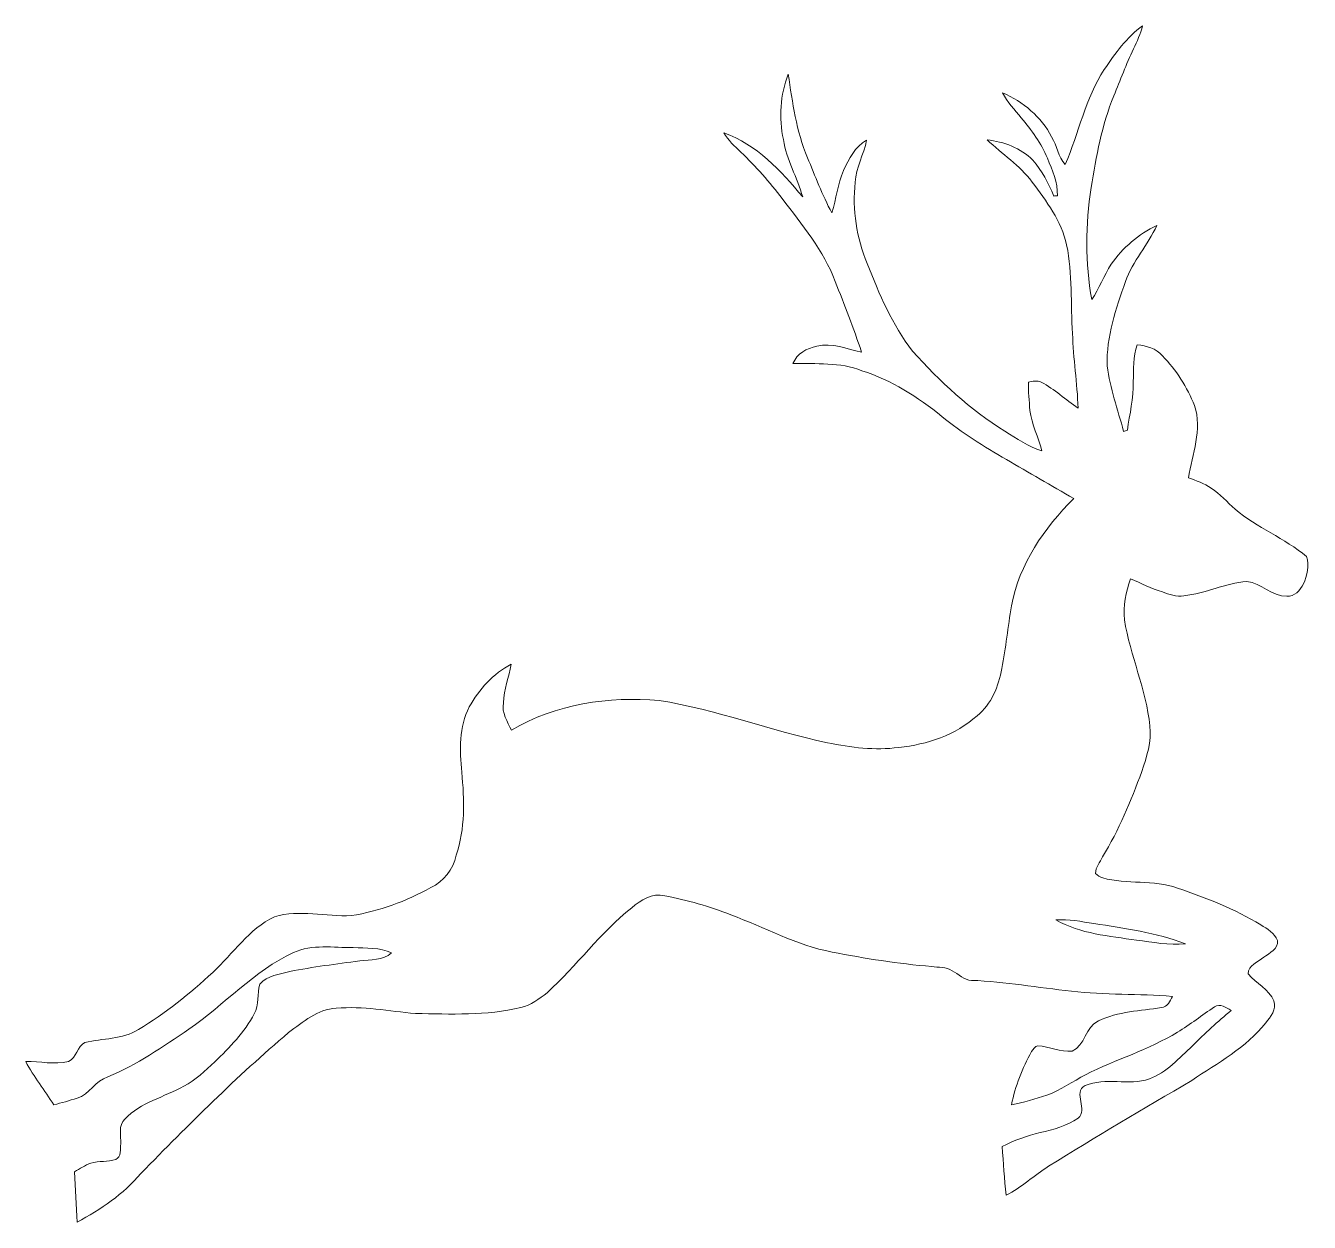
# Model space of a CAD drawing. Header units: centimetres. Extents: x -16 to 16, y -14.9 to 14.9.
import ezdxf

# ---------------------------------------------------------------- set-up
doc = ezdxf.new("R2010")
doc.units = ezdxf.units.CM
doc.header["$MEASUREMENT"] = 0
doc.layers.add('Layer 1', color=7, linetype='Continuous')

msp = doc.modelspace()

# ---------------------------------------------------------------- linework, layer by layer
at = {"layer": 'Layer 1', "color": 250, "lineweight": 9}
for points, knots in [([(10.91807, 13.83419), (11.1883, 14.23459), (11.48004, 14.6357), (11.87304, 14.92427), (11.87304, 14.92427), (11.83071, 14.7193), (11.72875, 14.53445), (11.64338, 14.34536), (11.64338, 14.34536), (11.46523, 13.96154), (11.31777, 13.56502), (11.15443, 13.17484), (11.15443, 13.17484), (10.85739, 12.44248), (10.71522, 11.66037), (10.58787, 10.8839), (10.58787, 10.8839), (10.44252, 9.96069), (10.44323, 9.01135), (10.60339, 8.09026), (10.60339, 8.09026), (10.79177, 8.36895), (10.91137, 8.68751), (11.08881, 8.97291), (11.08881, 8.97291), (11.38091, 9.38424), (11.77003, 9.73103), (12.23181, 9.94092), (12.23181, 9.94092), (12.00639, 9.45586), (11.62609, 9.05299), (11.44794, 8.54358), (11.44794, 8.54358), (11.20276, 7.86836), (10.96887, 7.16633), (10.98757, 6.4389), (10.98757, 6.4389), (11.06659, 5.88116), (11.25074, 5.34671), (11.40067, 4.80554), (11.40067, 4.80554), (11.4236, 4.81189), (11.46981, 4.82459), (11.4931, 4.83094), (11.4931, 4.83094), (11.55131, 5.23452), (11.64832, 5.63528), (11.64197, 6.04556), (11.64197, 6.04556), (11.66172, 6.35071), (11.6208, 6.67315), (11.74145, 6.96207), (11.74145, 6.96207), (11.97464, 6.94973), (12.205, 6.86788), (12.36693, 6.6922), (12.36693, 6.6922), (12.71477, 6.33801), (12.98288, 5.90586), (13.17197, 5.4476), (13.17197, 5.4476), (13.35753, 4.84788), (13.12011, 4.23722), (13.01674, 3.64702), (13.01674, 3.64702), (13.21007, 3.57259), (13.41186, 3.51014), (13.58154, 3.38632), (13.58154, 3.38632), (13.81296, 3.24944), (13.98194, 3.03672), (14.18197, 2.86174), (14.18197, 2.86174), (14.72948, 2.40066), (15.41846, 2.14278), (15.9635, 1.68029), (15.9635, 1.68029), (16.03335, 1.46227), (15.97937, 1.20862), (15.888, 0.99907), (15.888, 0.99907), (15.80298, 0.84738), (15.66716, 0.67275), (15.47243, 0.69215), (15.47243, 0.69215), (15.09602, 0.68545), (14.83743, 1.01918), (14.47336, 1.05834), (14.47336, 1.05834), (13.93397, 1.01671), (13.44149, 0.75954), (12.90456, 0.70521), (12.90456, 0.70521), (12.71794, 0.67345), (12.53802, 0.74049), (12.36587, 0.80011), (12.36587, 0.80011), (12.09352, 0.8883), (11.83564, 1.01389), (11.57282, 1.12537), (11.57282, 1.12537), (11.45958, 0.79834), (11.38303, 0.4512), (11.41972, 0.10336), (11.41972, 0.10336), (11.56401, -0.79446), (11.96547, -1.63372), (12.05472, -2.54212), (12.05472, -2.54212), (12.10234, -2.93335), (11.97534, -3.31506), (11.85081, -3.68054), (11.85081, -3.68054), (11.58517, -4.41502), (11.27967, -5.13857), (10.87503, -5.80814), (10.87503, -5.80814), (10.814, -5.94184), (10.69406, -6.06496), (10.70041, -6.22124), (10.70041, -6.22124), (10.74803, -6.2731), (10.81012, -6.31049), (10.87715, -6.33307), (10.87715, -6.33307), (11.4871, -6.49852), (12.14221, -6.37717), (12.74334, -6.58601), (12.74334, -6.58601), (13.4616, -6.82908), (14.17139, -7.11306), (14.82438, -7.50253), (14.82438, -7.50253), (14.98136, -7.6066), (15.16798, -7.71102), (15.24277, -7.89411), (15.24277, -7.89411), (15.26394, -8.09978), (15.03216, -8.2109), (14.8967, -8.31215), (14.8967, -8.31215), (14.76793, -8.42998), (14.49876, -8.51218), (14.51111, -8.72878), (14.51111, -8.72878), (14.69844, -8.96797), (15.03146, -9.10449), (15.14929, -9.40117), (15.14929, -9.40117), (15.22866, -9.61602), (15.06286, -9.79311), (14.9475, -9.9494), (14.9475, -9.9494), (14.45079, -10.56394), (13.75052, -10.95693), (13.09859, -11.38273), (13.09859, -11.38273), (11.90726, -12.09464), (10.70464, -12.78785), (9.52954, -13.52692), (9.52954, -13.52692), (9.16688, -13.75552), (8.85009, -14.0522), (8.46732, -14.24905), (8.46732, -14.24905), (8.42146, -13.84477), (8.40734, -13.43837), (8.36572, -13.03409), (8.36572, -13.03409), (8.67052, -12.88521), (8.98767, -12.76068), (9.31928, -12.68519), (9.31928, -12.68519), (9.65089, -12.61499), (9.98356, -12.51762), (10.26577, -12.32359), (10.26577, -12.32359), (10.53107, -12.1218), (10.11478, -11.68789), (10.44076, -11.51044), (10.44076, -11.51044), (10.94629, -11.30265), (11.52485, -11.51996), (12.04167, -11.34851), (12.04167, -11.34851), (12.47699, -11.18729), (12.78497, -10.82464), (13.12222, -10.52407), (13.12222, -10.52407), (13.42314, -10.20763), (13.75158, -9.92046), (14.08354, -9.63754), (14.08354, -9.63754), (13.96501, -9.56169), (13.80203, -9.46362), (13.66444, -9.5497), (13.66444, -9.5497), (13.35541, -9.75642), (13.06437, -9.99067), (12.74369, -10.18011), (12.74369, -10.18011), (12.02156, -10.62144), (11.20417, -10.86344), (10.45134, -11.24197), (10.45134, -11.24197), (10.12785, -11.40849), (9.83151, -11.63038), (9.4865, -11.75315), (9.4865, -11.75315), (9.19722, -11.85016), (8.9023, -11.9313), (8.60314, -11.99233), (8.60314, -11.99233), (8.69627, -11.52702), (8.86808, -11.07829), (9.10373, -10.66695), (9.10373, -10.66695), (9.14324, -10.60839), (9.18452, -10.53465), (9.26107, -10.52266), (9.26107, -10.52266), (9.54682, -10.53607), (9.82339, -10.6867), (10.11196, -10.65354), (10.11196, -10.65354), (10.44076, -10.52195), (10.44252, -10.04569), (10.7692, -9.90177), (10.7692, -9.90177), (11.25991, -9.66435), (11.8173, -9.65059), (12.34541, -9.56734), (12.34541, -9.56734), (12.49252, -9.55111), (12.56166, -9.40824), (12.61952, -9.29076), (12.61952, -9.29076), (11.78061, -9.21597), (10.935, -9.25584), (10.0968, -9.162), (10.0968, -9.162), (9.26742, -9.06675), (8.44298, -8.92105), (7.6076, -8.88895), (7.6076, -8.88895), (7.41252, -8.88436), (7.28164, -8.73478), (7.12324, -8.64728), (7.12324, -8.64728), (6.97366, -8.54322), (6.77963, -8.57462), (6.61101, -8.54358), (6.61101, -8.54358), (5.77563, -8.47408), (4.9466, -8.3432), (4.12392, -8.18374), (4.12392, -8.18374), (3.23528, -8.01088), (2.43729, -7.56779), (1.59733, -7.25206), (1.59733, -7.25206), (1.06322, -7.04851), (0.51254, -6.88164), (-0.04979, -6.78039), (-0.04979, -6.78039), (-0.36412, -6.69432), (-0.64281, -6.89081), (-0.87318, -7.07673), (-0.87318, -7.07673), (-1.66199, -7.69691), (-2.24196, -8.52946), (-2.98491, -9.19763), (-2.98491, -9.19763), (-3.18317, -9.34932), (-3.39061, -9.50806), (-3.63896, -9.56487), (-3.63896, -9.56487), (-4.49832, -9.77583), (-5.39368, -9.72644), (-6.27069, -9.71656), (-6.27069, -9.71656), (-6.92615, -9.65589), (-7.58443, -9.52395), (-8.24518, -9.58462), (-8.24518, -9.58462), (-8.70838, -9.60579), (-9.08197, -9.92435), (-9.4344, -10.19175), (-9.4344, -10.19175), (-10.73156, -11.28784), (-11.93242, -12.49116), (-13.11845, -13.70472), (-13.11845, -13.70472), (-13.55061, -14.224), (-14.12775, -14.59865), (-14.71301, -14.92427), (-14.71301, -14.92427), (-14.73629, -14.50411), (-14.75146, -14.0843), (-14.77757, -13.6645), (-14.77757, -13.6645), (-14.64281, -13.58936), (-14.51369, -13.50152), (-14.36799, -13.44789), (-14.36799, -13.44789), (-14.16762, -13.38334), (-13.94713, -13.42426), (-13.74816, -13.35547), (-13.74816, -13.35547), (-13.59823, -13.29549), (-13.63492, -13.08947), (-13.62293, -12.96776), (-13.62293, -12.96776), (-13.61552, -12.76068), (-13.69031, -12.51268), (-13.52309, -12.34758), (-13.52309, -12.34758), (-13.1241, -11.93271), (-12.53814, -11.80254), (-12.04919, -11.52737), (-12.04919, -11.52737), (-11.7585, -11.37321), (-11.51755, -11.14602), (-11.27731, -10.92483), (-11.27731, -10.92483), (-10.90654, -10.56217), (-10.53894, -10.18329), (-10.29059, -9.72327), (-10.29059, -9.72327), (-10.15759, -9.4989), (-10.23732, -9.22056), (-10.14876, -8.98349), (-10.14876, -8.98349), (-9.97062, -8.76653), (-9.65912, -8.74007), (-9.40759, -8.66564), (-9.40759, -8.66564), (-8.82903, -8.55628), (-8.24448, -8.47937), (-7.66063, -8.40529), (-7.66063, -8.40529), (-7.39181, -8.36331), (-7.08313, -8.39788), (-6.8637, -8.20597), (-6.8637, -8.20597), (-7.15686, -8.05639), (-7.5047, -8.09519), (-7.82185, -8.06662), (-7.82185, -8.06662), (-8.31574, -8.08144), (-8.84632, -7.97807), (-9.31057, -8.19539), (-9.31057, -8.19539), (-10.30257, -8.65223), (-11.03389, -9.49255), (-11.92113, -10.10532), (-11.92113, -10.10532), (-12.5713, -10.54171), (-13.21829, -10.99891), (-13.94854, -11.29454), (-13.94854, -11.29454), (-14.25581, -11.39367), (-14.40362, -11.73375), (-14.7116, -11.829), (-14.7116, -11.829), (-14.90492, -11.88791), (-15.0993, -11.94471), (-15.29509, -11.9941), (-15.29509, -11.9941), (-15.52334, -11.63144), (-15.78687, -11.29066), (-15.99536, -10.91636), (-15.99536, -10.91636), (-15.63835, -10.90437), (-15.27534, -11.00067), (-14.92362, -10.91072), (-14.92362, -10.91072), (-14.72783, -10.81652), (-14.7116, -10.53642), (-14.51545, -10.44046), (-14.51545, -10.44046), (-14.07342, -10.33428), (-13.58271, -10.36356), (-13.18301, -10.1145), (-13.18301, -10.1145), (-12.51132, -9.71374), (-11.89784, -9.2209), (-11.32529, -8.68927), (-11.32529, -8.68927), (-10.81764, -8.22254), (-10.4264, -7.60166), (-9.78681, -7.30074), (-9.78681, -7.30074), (-9.15993, -7.1173), (-8.50659, -7.30603), (-7.86947, -7.27393), (-7.86947, -7.27393), (-7.17521, -7.16527), (-6.50281, -6.91621), (-5.88898, -6.57649), (-5.88898, -6.57649), (-5.56936, -6.41985), (-5.32595, -6.11894), (-5.25116, -5.77004), (-5.25116, -5.77004), (-5.03067, -5.10294), (-5.04443, -4.38643), (-5.1164, -3.695), (-5.1164, -3.695), (-5.1612, -3.15172), (-5.19189, -2.56541), (-4.92554, -2.06975), (-4.92554, -2.06975), (-4.67965, -1.6309), (-4.33499, -1.23296), (-3.87956, -1.00436), (-3.87956, -1.00436), (-3.93812, -1.32574), (-4.06512, -1.63372), (-4.07676, -1.9632), (-4.07676, -1.9632), (-4.12015, -2.2158), (-3.97551, -2.43594), (-3.87039, -2.65078), (-3.87039, -2.65078), (-2.77184, -1.99002), (-1.44785, -1.80376), (-0.18632, -1.90677), (-0.18632, -1.90677), (1.24208, -2.13466), (2.59781, -2.66912), (4.01173, -2.96228), (4.01173, -2.96228), (4.59523, -3.08117), (5.19425, -3.16054), (5.78903, -3.07905), (5.78903, -3.07905), (6.49671, -3.00708), (7.20791, -2.77178), (7.74342, -2.28812), (7.74342, -2.28812), (8.10572, -2.00308), (8.27753, -1.5494), (8.36325, -1.1102), (8.36325, -1.1102), (8.45921, -0.59197), (8.51495, -0.06739), (8.59961, 0.45226), (8.59961, 0.45226), (8.79541, 1.49402), (9.41488, 2.39641), (10.15713, 3.13091), (10.15713, 3.13091), (9.59233, 3.44876), (9.03529, 3.77967), (8.47367, 4.10281), (8.47367, 4.10281), (7.91487, 4.42559), (7.36489, 4.76744), (6.86501, 5.17737), (6.86501, 5.17737), (6.26599, 5.66279), (5.60876, 6.08577), (4.86864, 6.31896), (4.86864, 6.31896), (4.32077, 6.53345), (3.72528, 6.48653), (3.1499, 6.49535), (3.1499, 6.49535), (3.24692, 6.74229), (3.49845, 6.87952), (3.74786, 6.9275), (3.74786, 6.9275), (4.12568, 7.03192), (4.49363, 6.84989), (4.85946, 6.78145), (4.85946, 6.78145), (4.6672, 7.3787), (4.43154, 7.96185), (4.20259, 8.54569), (4.20259, 8.54569), (3.91155, 9.32004), (3.37744, 9.96174), (2.88144, 10.6112), (2.88144, 10.6112), (2.56958, 11.02361), (2.22563, 11.41201), (1.85062, 11.76832), (1.85062, 11.76832), (1.69999, 11.92213), (1.52748, 12.06183), (1.42411, 12.25445), (1.42411, 12.25445), (2.23762, 11.95847), (2.86027, 11.31147), (3.39191, 10.65107), (3.39191, 10.65107), (3.25679, 11.1372), (2.99115, 11.58029), (2.91001, 12.08264), (2.91001, 12.08264), (2.79854, 12.62416), (2.83064, 13.19672), (3.03172, 13.71318), (3.03172, 13.71318), (3.1372, 13.00869), (3.23457, 12.29396), (3.51185, 11.63144), (3.51185, 11.63144), (3.70482, 11.17001), (3.88156, 10.6994), (4.11756, 10.25772), (4.11756, 10.25772), (4.23364, 10.6038), (4.25798, 10.97457), (4.41144, 11.30935), (4.41144, 11.30935), (4.54091, 11.59969), (4.70071, 11.9052), (4.98822, 12.06642), (4.98822, 12.06642), (4.91485, 11.71152), (4.7247, 11.38697), (4.70317, 11.02043), (4.70317, 11.02043), (4.62487, 10.33428), (4.73599, 9.63225), (5.00021, 8.99549), (5.00021, 8.99549), (5.30149, 8.23172), (5.62076, 7.45843), (6.1337, 6.80897), (6.1337, 6.80897), (6.8135, 6.04979), (7.57056, 5.34953), (8.43734, 4.80837), (8.43734, 4.80837), (8.73332, 4.62492), (9.02683, 4.42349), (9.36161, 4.3173), (9.36161, 4.3173), (9.27023, 4.65667), (9.1122, 4.9777), (9.06352, 5.32871), (9.06352, 5.32871), (9.03917, 5.56366), (9.02506, 5.79897), (9.02258, 6.03497), (9.02258, 6.03497), (9.12806, 6.05261), (9.24236, 6.0826), (9.34468, 6.03356), (9.34468, 6.03356), (9.67453, 5.85224), (9.95569, 5.59824), (10.26331, 5.38375), (10.26331, 5.38375), (10.24461, 6.00605), (10.14265, 6.622), (10.12432, 7.2443), (10.12432, 7.2443), (10.07352, 7.9809), (10.12961, 8.72949), (9.97861, 9.45621), (9.97861, 9.45621), (9.85267, 10.05311), (9.46992, 10.54559), (9.11537, 11.02466), (9.11537, 11.02466), (8.81057, 11.44588), (8.36149, 11.72034), (7.99566, 12.08017), (7.99566, 12.08017), (8.41158, 12.02514), (8.83245, 11.87486), (9.13407, 11.57253), (9.13407, 11.57253), (9.36267, 11.309), (9.52248, 10.99327), (9.65865, 10.67365), (9.65865, 10.67365), (9.68088, 10.67612), (9.72533, 10.68141), (9.7479, 10.68388), (9.7479, 10.68388), (9.75883, 11.01373), (9.61632, 11.31888), (9.49884, 11.61874), (9.49884, 11.61874), (9.34856, 11.99374), (9.09667, 12.31477), (8.8469, 12.62769), (8.8469, 12.62769), (8.6864, 12.83124), (8.48708, 13.00904), (8.38089, 13.24999), (8.38089, 13.24999), (8.89066, 13.02632), (9.34786, 12.65097), (9.60186, 12.14791), (9.60186, 12.14791), (9.74085, 11.9306), (9.76202, 11.64837), (9.94405, 11.45893), (9.94405, 11.45893), (10.27637, 12.24633), (10.44958, 13.10782), (10.91807, 13.83419), (10.91807, 13.83419), (10.91807, 13.83419), (10.91807, 13.83419), (10.91807, 13.83419)], [0, 0, 0, 0, 0.00649351, 0.00649351, 0.00649351, 0.00649351, 0.01298701, 0.01298701, 0.01298701, 0.01298701, 0.01948052, 0.01948052, 0.01948052, 0.01948052, 0.02597403, 0.02597403, 0.02597403, 0.02597403, 0.03246753, 0.03246753, 0.03246753, 0.03246753, 0.03896104, 0.03896104, 0.03896104, 0.03896104, 0.04545455, 0.04545455, 0.04545455, 0.04545455, 0.05194805, 0.05194805, 0.05194805, 0.05194805, 0.05844156, 0.05844156, 0.05844156, 0.05844156, 0.06493506, 0.06493506, 0.06493506, 0.06493506, 0.07142857, 0.07142857, 0.07142857, 0.07142857, 0.07792208, 0.07792208, 0.07792208, 0.07792208, 0.08441558, 0.08441558, 0.08441558, 0.08441558, 0.09090909, 0.09090909, 0.09090909, 0.09090909, 0.0974026, 0.0974026, 0.0974026, 0.0974026, 0.1038961, 0.1038961, 0.1038961, 0.1038961, 0.11038961, 0.11038961, 0.11038961, 0.11038961, 0.11688312, 0.11688312, 0.11688312, 0.11688312, 0.12337662, 0.12337662, 0.12337662, 0.12337662, 0.12987013, 0.12987013, 0.12987013, 0.12987013, 0.13636364, 0.13636364, 0.13636364, 0.13636364, 0.14285714, 0.14285714, 0.14285714, 0.14285714, 0.14935065, 0.14935065, 0.14935065, 0.14935065, 0.15584416, 0.15584416, 0.15584416, 0.15584416, 0.16233766, 0.16233766, 0.16233766, 0.16233766, 0.16883117, 0.16883117, 0.16883117, 0.16883117, 0.17532468, 0.17532468, 0.17532468, 0.17532468, 0.18181818, 0.18181818, 0.18181818, 0.18181818, 0.18831169, 0.18831169, 0.18831169, 0.18831169, 0.19480519, 0.19480519, 0.19480519, 0.19480519, 0.2012987, 0.2012987, 0.2012987, 0.2012987, 0.20779221, 0.20779221, 0.20779221, 0.20779221, 0.21428571, 0.21428571, 0.21428571, 0.21428571, 0.22077922, 0.22077922, 0.22077922, 0.22077922, 0.22727273, 0.22727273, 0.22727273, 0.22727273, 0.23376623, 0.23376623, 0.23376623, 0.23376623, 0.24025974, 0.24025974, 0.24025974, 0.24025974, 0.24675325, 0.24675325, 0.24675325, 0.24675325, 0.25324675, 0.25324675, 0.25324675, 0.25324675, 0.25974026, 0.25974026, 0.25974026, 0.25974026, 0.26623377, 0.26623377, 0.26623377, 0.26623377, 0.27272727, 0.27272727, 0.27272727, 0.27272727, 0.27922078, 0.27922078, 0.27922078, 0.27922078, 0.28571429, 0.28571429, 0.28571429, 0.28571429, 0.29220779, 0.29220779, 0.29220779, 0.29220779, 0.2987013, 0.2987013, 0.2987013, 0.2987013, 0.30519481, 0.30519481, 0.30519481, 0.30519481, 0.31168831, 0.31168831, 0.31168831, 0.31168831, 0.31818182, 0.31818182, 0.31818182, 0.31818182, 0.32467532, 0.32467532, 0.32467532, 0.32467532, 0.33116883, 0.33116883, 0.33116883, 0.33116883, 0.33766234, 0.33766234, 0.33766234, 0.33766234, 0.34415584, 0.34415584, 0.34415584, 0.34415584, 0.35064935, 0.35064935, 0.35064935, 0.35064935, 0.35714286, 0.35714286, 0.35714286, 0.35714286, 0.36363636, 0.36363636, 0.36363636, 0.36363636, 0.37012987, 0.37012987, 0.37012987, 0.37012987, 0.37662338, 0.37662338, 0.37662338, 0.37662338, 0.38311688, 0.38311688, 0.38311688, 0.38311688, 0.38961039, 0.38961039, 0.38961039, 0.38961039, 0.3961039, 0.3961039, 0.3961039, 0.3961039, 0.4025974, 0.4025974, 0.4025974, 0.4025974, 0.40909091, 0.40909091, 0.40909091, 0.40909091, 0.41558442, 0.41558442, 0.41558442, 0.41558442, 0.42207792, 0.42207792, 0.42207792, 0.42207792, 0.42857143, 0.42857143, 0.42857143, 0.42857143, 0.43506494, 0.43506494, 0.43506494, 0.43506494, 0.44155844, 0.44155844, 0.44155844, 0.44155844, 0.44805195, 0.44805195, 0.44805195, 0.44805195, 0.45454545, 0.45454545, 0.45454545, 0.45454545, 0.46103896, 0.46103896, 0.46103896, 0.46103896, 0.46753247, 0.46753247, 0.46753247, 0.46753247, 0.47402597, 0.47402597, 0.47402597, 0.47402597, 0.48051948, 0.48051948, 0.48051948, 0.48051948, 0.48701299, 0.48701299, 0.48701299, 0.48701299, 0.49350649, 0.49350649, 0.49350649, 0.49350649, 0.5, 0.5, 0.5, 0.5, 0.50649351, 0.50649351, 0.50649351, 0.50649351, 0.51298701, 0.51298701, 0.51298701, 0.51298701, 0.51948052, 0.51948052, 0.51948052, 0.51948052, 0.52597403, 0.52597403, 0.52597403, 0.52597403, 0.53246753, 0.53246753, 0.53246753, 0.53246753, 0.53896104, 0.53896104, 0.53896104, 0.53896104, 0.54545455, 0.54545455, 0.54545455, 0.54545455, 0.55194805, 0.55194805, 0.55194805, 0.55194805, 0.55844156, 0.55844156, 0.55844156, 0.55844156, 0.56493506, 0.56493506, 0.56493506, 0.56493506, 0.57142857, 0.57142857, 0.57142857, 0.57142857, 0.57792208, 0.57792208, 0.57792208, 0.57792208, 0.58441558, 0.58441558, 0.58441558, 0.58441558, 0.59090909, 0.59090909, 0.59090909, 0.59090909, 0.5974026, 0.5974026, 0.5974026, 0.5974026, 0.6038961, 0.6038961, 0.6038961, 0.6038961, 0.61038961, 0.61038961, 0.61038961, 0.61038961, 0.61688312, 0.61688312, 0.61688312, 0.61688312, 0.62337662, 0.62337662, 0.62337662, 0.62337662, 0.62987013, 0.62987013, 0.62987013, 0.62987013, 0.63636364, 0.63636364, 0.63636364, 0.63636364, 0.64285714, 0.64285714, 0.64285714, 0.64285714, 0.64935065, 0.64935065, 0.64935065, 0.64935065, 0.65584416, 0.65584416, 0.65584416, 0.65584416, 0.66233766, 0.66233766, 0.66233766, 0.66233766, 0.66883117, 0.66883117, 0.66883117, 0.66883117, 0.67532468, 0.67532468, 0.67532468, 0.67532468, 0.68181818, 0.68181818, 0.68181818, 0.68181818, 0.68831169, 0.68831169, 0.68831169, 0.68831169, 0.69480519, 0.69480519, 0.69480519, 0.69480519, 0.7012987, 0.7012987, 0.7012987, 0.7012987, 0.70779221, 0.70779221, 0.70779221, 0.70779221, 0.71428571, 0.71428571, 0.71428571, 0.71428571, 0.72077922, 0.72077922, 0.72077922, 0.72077922, 0.72727273, 0.72727273, 0.72727273, 0.72727273, 0.73376623, 0.73376623, 0.73376623, 0.73376623, 0.74025974, 0.74025974, 0.74025974, 0.74025974, 0.74675325, 0.74675325, 0.74675325, 0.74675325, 0.75324675, 0.75324675, 0.75324675, 0.75324675, 0.75974026, 0.75974026, 0.75974026, 0.75974026, 0.76623377, 0.76623377, 0.76623377, 0.76623377, 0.77272727, 0.77272727, 0.77272727, 0.77272727, 0.77922078, 0.77922078, 0.77922078, 0.77922078, 0.78571429, 0.78571429, 0.78571429, 0.78571429, 0.79220779, 0.79220779, 0.79220779, 0.79220779, 0.7987013, 0.7987013, 0.7987013, 0.7987013, 0.80519481, 0.80519481, 0.80519481, 0.80519481, 0.81168831, 0.81168831, 0.81168831, 0.81168831, 0.81818182, 0.81818182, 0.81818182, 0.81818182, 0.82467532, 0.82467532, 0.82467532, 0.82467532, 0.83116883, 0.83116883, 0.83116883, 0.83116883, 0.83766234, 0.83766234, 0.83766234, 0.83766234, 0.84415584, 0.84415584, 0.84415584, 0.84415584, 0.85064935, 0.85064935, 0.85064935, 0.85064935, 0.85714286, 0.85714286, 0.85714286, 0.85714286, 0.86363636, 0.86363636, 0.86363636, 0.86363636, 0.87012987, 0.87012987, 0.87012987, 0.87012987, 0.87662338, 0.87662338, 0.87662338, 0.87662338, 0.88311688, 0.88311688, 0.88311688, 0.88311688, 0.88961039, 0.88961039, 0.88961039, 0.88961039, 0.8961039, 0.8961039, 0.8961039, 0.8961039, 0.9025974, 0.9025974, 0.9025974, 0.9025974, 0.90909091, 0.90909091, 0.90909091, 0.90909091, 0.91558442, 0.91558442, 0.91558442, 0.91558442, 0.92207792, 0.92207792, 0.92207792, 0.92207792, 0.92857143, 0.92857143, 0.92857143, 0.92857143, 0.93506494, 0.93506494, 0.93506494, 0.93506494, 0.94155844, 0.94155844, 0.94155844, 0.94155844, 0.94805195, 0.94805195, 0.94805195, 0.94805195, 0.95454545, 0.95454545, 0.95454545, 0.95454545, 0.96103896, 0.96103896, 0.96103896, 0.96103896, 0.96753247, 0.96753247, 0.96753247, 0.96753247, 0.97402597, 0.97402597, 0.97402597, 0.97402597, 0.98051948, 0.98051948, 0.98051948, 0.98051948, 0.98701299, 0.98701299, 0.98701299, 0.98701299, 1, 1, 1, 1]), ([(9.71122, -7.38188), (10.32117, -7.72653), (11.04154, -7.78722), (11.72276, -7.88459), (11.72276, -7.88459), (12.12774, -7.93045), (12.53062, -8.02394), (12.94125, -7.97561), (12.94125, -7.97561), (12.20888, -7.70396), (11.42748, -7.58896), (10.65842, -7.47078), (10.65842, -7.47078), (10.34375, -7.43021), (10.03048, -7.35048), (9.71122, -7.38188)], [0, 0, 0, 0, 0.2, 0.2, 0.2, 0.2, 0.4, 0.4, 0.4, 0.4, 0.6, 0.6, 0.6, 0.6, 1, 1, 1, 1])]:
    msp.add_open_spline(points, degree=3, knots=knots, dxfattribs=at)

doc.saveas('drawing.dxf')
